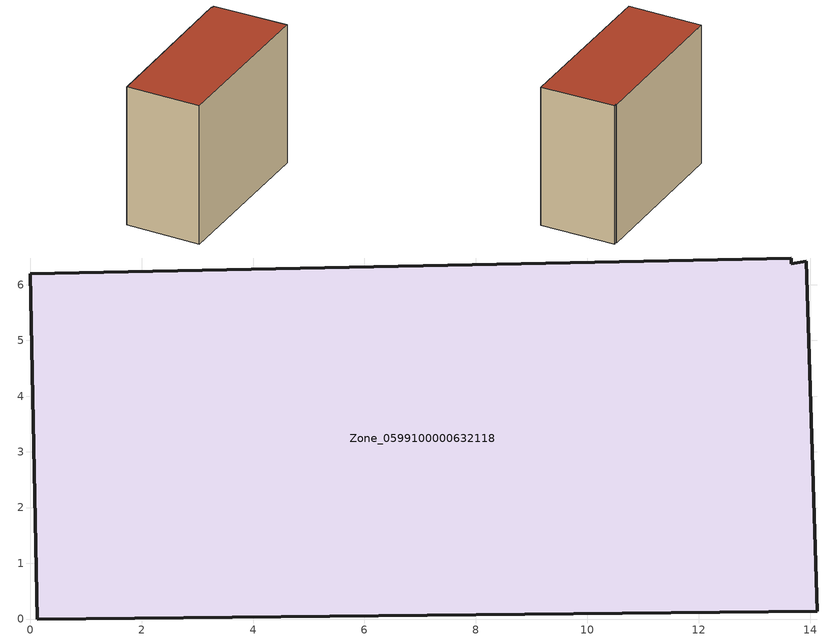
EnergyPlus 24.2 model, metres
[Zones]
Zone_0599100000632118
 floor ground (C_G): 0.13,0 0,6.2 13.66,6.48 13.66,6.38 13.93,6.42 14.13,0.14 z0
 wall outside (C_F): 0.13,0 14.13,0.14 13.93,6.42 13.66,6.38 13.66,6.48 0,6.2 0.13,0 z0:12.08
 roof outside (C_R): 0,6.2 0.13,0 14.13,0.14 13.93,6.42 13.66,6.38 13.66,6.48 z12.08
[BUILDING]
Pand.0599100000632118: North Axis=0; Terrain=City; Loads Convergence Tolerance Value=0.04; Temperature Convergence Tolerance Value=0.4; Solar Distribution=FullExterior; Maximum Number of Warmup Days=25; Minimum Number of Warmup Days=1
[Site:Location]
Rotterdam.The.Hague.AP_ZH_NLD Design_Conditions: Latitude=51.96; Longitude=4.45; Time Zone=1; Elevation=-4.5
[SITE:GROUNDTEMPERATURE:BUILDINGSURFACE]
18, 18, 18, 18, 18, 18, 18, 18, 18, 18, 18, 18
[MATERIAL] Thermal Absorptance=0.9; Solar Absorptance=0.7; Visible Absorptance=0.7
Name | Roughness | Thickness | Conductivity | Density | Specific Heat
G.TI.1946 | MediumSmooth | 0.15 | 1 | 540 | 1210
F.TI.1946 | Rough | 0.3 | 0.857143 | 1920 | 840
R.TI.1946 | MediumRough | 0.2 | 0.1 | 1500 | 1000
[CONSTRUCTION]
C_G: G.TI.1946
C_F: F.TI.1946
C_R: R.TI.1946
[ZONE]
Zone_0599100000632118: Type=1; Multiplier=1; Ceiling Height=Autocalculate; Volume=Autocalculate; Floor Area=autocalculate; Part of Total Floor Area=Yes
[ZONEINFILTRATION:DESIGNFLOWRATE]
Infil_Zone_0599100000632118: Zone or ZoneList or Space or SpaceList=Zone_0599100000632118; Schedule=AlwaysOn; Design Flow Rate Calculation Method=Flow/Area; Flow Rate per Floor Area=0.003; Constant Term Coefficient=1; Temperature Term Coefficient=0; Velocity Term Coefficient=0; Velocity Squared Term Coefficient=0
[HVACTEMPLATE:ZONE:IDEALLOADSAIRSYSTEM]
Zone_0599100000632118: Maximum Heating Supply Air Temperature=50; Minimum Cooling Supply Air Temperature=13; Maximum Heating Supply Air Humidity Ratio=0.0156; Minimum Cooling Supply Air Humidity Ratio=0.0077; Heating Limit=NoLimit; Cooling Limit=NoLimit; Dehumidification Control Type=ConstantSensibleHeatRatio; Cooling Sensible Heat Ratio=0.7; Dehumidification Setpoint=60; Humidification Control Type=None; Humidification Setpoint=30; Outdoor Air Method=None; Outdoor Air Flow Rate per Person=0.00944; Outdoor Air Flow Rate per Zone Floor Area=0; Outdoor Air Flow Rate per Zone=0; Demand Controlled Ventilation Type=None; Outdoor Air Economizer Type=NoEconomizer; Heat Recovery Type=None; Sensible Heat Recovery Effectiveness=0.7; Latent Heat Recovery Effectiveness=0.65
[ZONECONTROL:THERMOSTAT]
ThermostatControl_Zone_0599100000632118: Zone or ZoneList=Zone_0599100000632118; Control Type Schedule=DualSetpointControlType; Control 1=Thermostat_Zone_0599100000632118; Temperature Difference Between Cutout And Setpoint=0
[THERMOSTATSETPOINT:DUALSETPOINT]
Thermostat_Zone_0599100000632118: Heating Setpoint Temperature Schedule=HeatingSetpoint_Zone_0599100000632118; Cooling Setpoint Temperature Schedule=CoolingSetpoint_Zone_0599100000632118
[SCHEDULE:COMPACT]
HeatingSetpoint_Zone_0599100000632118: Through: 12/31, For: AllDays, Until: 24:00, 21
CoolingSetpoint_Zone_0599100000632118: Through: 12/31, For: AllDays, Until: 24:00, 24
DualSetpointControlType: Through: 12/31, For: AllDays, Until: 24:00, 4
AlwaysOn: Through: 12/31, For: AllDays, Until: 24:00, 1
